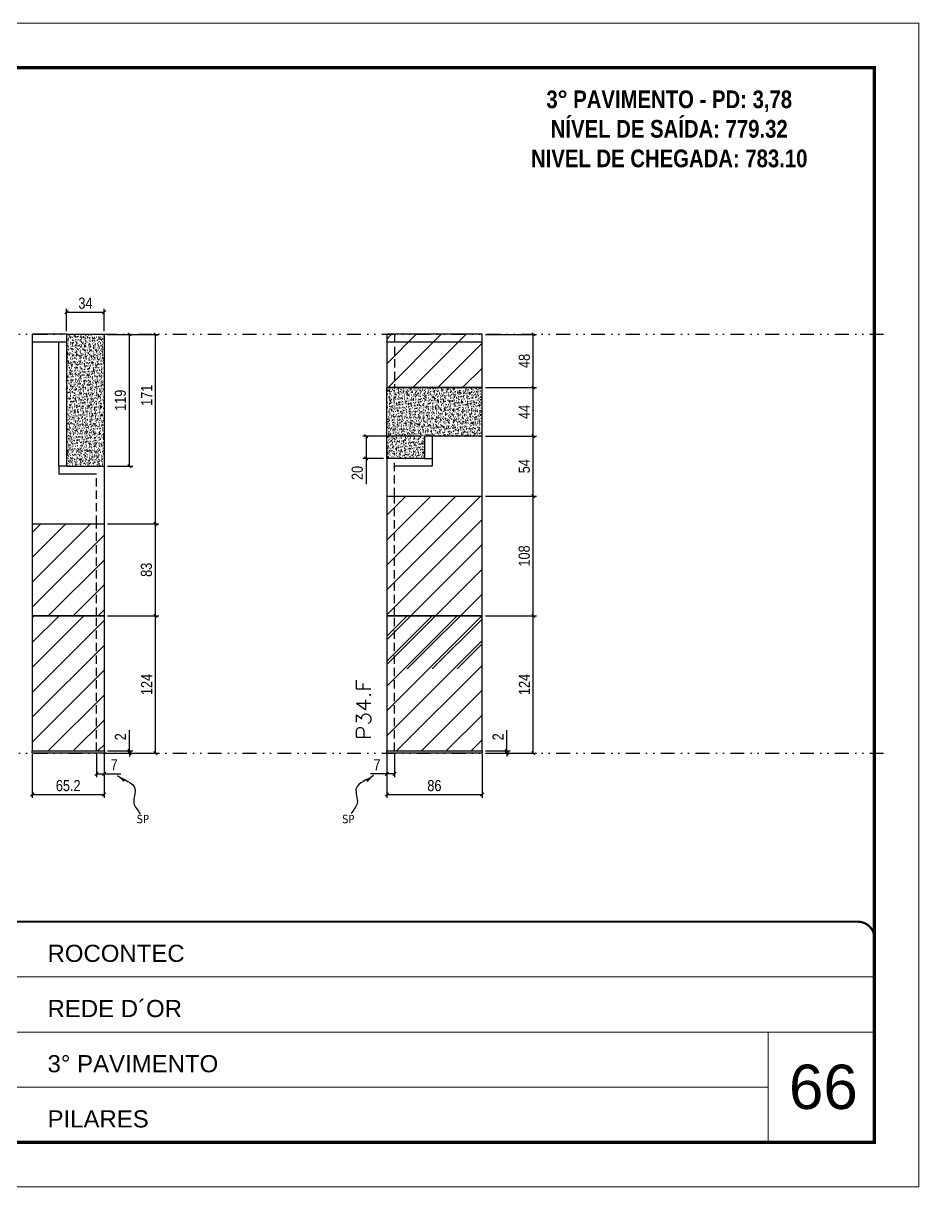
# Model space of a CAD drawing. Extents: x 2949 to 9203, y -16089 to 12527.
# Drawn here: x 5211 to 6019, y -6900 to -5850 of the extents above; entities that cross this region are included whole.
import ezdxf

# ---------------------------------------------------------------- set-up
doc = ezdxf.new("R2010")
doc.units = 0
for name, pattern in [('CONTINUO', [0]), ('DASHED', [0.75, 0.5, -0.25]), ('DIVIDE2', [0.625, 0.25, -0.125, 0, -0.125, 0, -0.125]), ('HIDDEN', [0.375, 0.25, -0.125])]:
    doc.linetypes.add(name, pattern=pattern)
for name, color, linetype, lineweight in [('CARIMBO', 255, 'Continuous', 9), ('Folhas', 255, 'Continuous', 9), ('Hachura', 251, 'Continuous', 9), ('SARRAFO DE PRESSAO', 251, 'DASHED', 9), ('Texto Seção', 7, 'Continuous', 15)]:
    doc.layers.add(name, color=color, linetype=linetype, lineweight=lineweight)
for name, color, linetype in [('COTA', 241, 'Continuous'), ('NOMENCLATURA', 7, 'Continuous'), ('Nível', 160, 'Continuous'), ('Painéis', 200, 'Continuous'), ('SARR_2.2x7', 40, 'Continuous'), ('Sarrafo de Pressão', 42, 'HIDDEN'), ('texto', 7, 'Continuous')]:
    doc.layers.add(name, color=color, linetype=linetype)
doc.styles.add('ARIAL', font='arial.ttf')
doc.styles.add('COTA TECNICA', font='techl___.ttf', dxfattribs={"height": 10})
doc.styles.add('COTA TECNICA-50', font='techl___.ttf', dxfattribs={"height": 10})
doc.styles.add('REGUA-120', font='ROMANS.shx', dxfattribs={"height": 15})
doc.styles.add('ROMANC', font='techb___.ttf', dxfattribs={"height": 2.5})
doc.styles.get("Standard").update_dxf_attribs({"font": 'arial.ttf'})
doc.dimstyles.new('COTA PAINEL-50', dxfattribs={"dimtxt": 10, "dimasz": 3, "dimexe": 3, "dimexo": 3, "dimgap": 3, "dimtad": 1, "dimdec": 1, "dimzin": 12, "dimdsep": 46, "dimtxsty": 'COTA TECNICA-50', "dimblk1": 'OBLIQUE', "dimblk2": 'OBLIQUE', "dimsah": 1, "dimcen": 0.9, "dimclrd": 4, "dimclre": 4, "dimclrt": 240, "dimadec": 1, "dimazin": 3, "dimtfac": 1, "dimtdec": 1, "dimtmove": 0, "dimatfit": 3, "dimfxl": 1, "dimtolj": 1, "dimtzin": 12, "dimarcsym": 0})
doc.dimstyles.new('PAINEL', dxfattribs={"dimtxt": 10, "dimasz": 3, "dimexe": 3, "dimexo": 3, "dimgap": 3, "dimtad": 1, "dimdec": 1, "dimzin": 12, "dimdsep": 46, "dimtxsty": 'COTA TECNICA', "dimblk1": 'OBLIQUE', "dimblk2": 'OBLIQUE', "dimsah": 1, "dimcen": 0.9, "dimclrd": 4, "dimclre": 4, "dimclrt": 240, "dimadec": 1, "dimazin": 3, "dimtfac": 1, "dimtdec": 1, "dimtmove": 0, "dimatfit": 3, "dimfxl": 1, "dimtolj": 1, "dimtzin": 12, "dimarcsym": 0})
doc.dimstyles.get("Standard").update_dxf_attribs({"dimtxt": 0.18, "dimasz": 0.18, "dimexe": 0.18, "dimexo": 0.0625, "dimgap": 0.09, "dimtad": 0, "dimtih": 1, "dimtoh": 1, "dimdec": 4, "dimzin": 0, "dimdsep": 46, "dimtxsty": 'Standard', "dimcen": 0.09, "dimadec": 0, "dimazin": 0, "dimtfac": 1, "dimtdec": 4, "dimtofl": 0, "dimtmove": 0, "dimatfit": 3, "dimfxl": 1, "dimtolj": 1, "dimtzin": 0, "dimarcsym": 0})
pattern_1 = [(45, (-126071.967, -35347.797), (-11.2253202, 11.2253202), [])]

# ---------------------------------------------------------------- blocks, each defined once
blk = doc.blocks.new('9999999999')
at = {"color": 30, "linetype": 'CONTINUO'}
for p, q in [((98564.6, 34379.6), (99584, 34379.6)), ((98564.6, 34329.8), (99488, 34329.8)), ((99584, 34329.8), (99488, 34329.8)), ((99488, 34329.8), (99488, 34230.2)), ((98564.6, 34280), (99488, 34280))]:
    blk.add_line(p, q, dxfattribs=at)
at = {"color": 30, "linetype": 'CONTINUO', "const_width": 2}
blk.add_lwpolyline([(99584, 34230.2), (99584, 34414.4, 0.414214), (99569, 34429.4), (98229, 34429.4, 0.414214), (98214, 34414.4), (98214, 34245.2, 0.414214), (98229, 34230.2), (99584, 34230.2)], format="xyb", dxfattribs=at)
at = {"layer": 'Folhas'}
blk.add_lwpolyline([(98139, 34190.2), (99624, 34190.2), (99624, 35240.2), (98139, 35240.2)], close=True, dxfattribs=at)
at = {"layer": 'Folhas', "color": 30, "const_width": 3}
blk.add_lwpolyline([(98214, 34230.2), (99584, 34230.2), (99584, 35200.2), (98214, 35200.2)], close=True, dxfattribs=at)
at = {"color": 7, "linetype": 'Continuous', "ltscale": 5, "style": 'ARIAL'}
for s, height, p in [('ROCONTEC', 15.48, (98837.7, 34393.1)), ('REDE D´OR', 15.48, (98837.7, 34343.3)), ('3° PAVIMENTO', 15.483, (98837.7, 34293.5)), ('PILARES', 15.48, (98837.7, 34243.7))]:
    blk.add_text(s, height=height, dxfattribs=at).set_placement(p)
blk = doc.blocks.new('_Oblique')
at = {"color": 0, "linetype": 'ByBlock', "lineweight": -2}
blk.add_line((-0.5, -0.5), (0.5, 0.5), dxfattribs=at)
blk = doc.blocks.new('*D1924')
at = {"layer": 'COTA', "color": 4, "lineweight": -2, "transparency": 16777216}
for p, q in [((5218.8, -6510.2), (5218.8, -6549.6)), ((5284, -6510.2), (5284, -6549.6)), ((5218.8, -6546.6), (5284, -6546.6))]:
    blk.add_line(p, q, dxfattribs=at)
at = {"layer": 'Defpoints', "color": 0, "transparency": 16777216}
for p in [(5218.8, -6507.2), (5284, -6507.2), (5284, -6546.6)]:
    blk.add_point(p, dxfattribs=at)
at = {"layer": 'COTA', "color": 4, "lineweight": -2, "transparency": 16777216, "xscale": 3, "yscale": 3, "zscale": 3, "rotation": 180}
blk.add_blockref('_Oblique', (5218.8, -6546.6), dxfattribs=at)
at = {"layer": 'COTA', "color": 4, "lineweight": -2, "transparency": 16777216, "xscale": 3, "yscale": 3, "zscale": 3}
blk.add_blockref('_Oblique', (5284, -6546.6), dxfattribs=at)
at = {"layer": 'COTA', "color": 240, "transparency": 16777216, "insert": (5251.4, -6538.5), "char_height": 10, "attachment_point": 5, "style": 'COTA TECNICA'}
blk.add_mtext('\\A1;65.2', dxfattribs=at)
blk = doc.blocks.new('*D1925')
at = {"layer": 'COTA', "color": 4, "lineweight": -2, "transparency": 16777216}
for p, q in [((5287, -6131.2), (5333.3, -6131.2)), ((5330.3, -6302.2), (5330.3, -6131.2)), ((5287, -6302.2), (5333.3, -6302.2))]:
    blk.add_line(p, q, dxfattribs=at)
at = {"layer": 'Defpoints', "color": 0, "transparency": 16777216}
for p in [(5284, -6131.2), (5330.3, -6131.2), (5284, -6302.2)]:
    blk.add_point(p, dxfattribs=at)
at = {"layer": 'COTA', "color": 4, "lineweight": -2, "transparency": 16777216, "xscale": 3, "yscale": 3, "zscale": 3}
for p, rotation in [((5330.3, -6131.2), 90), ((5330.3, -6302.2), 270)]:
    blk.add_blockref('_Oblique', p, dxfattribs=dict(at, rotation=rotation))
at = {"layer": 'COTA', "color": 240, "transparency": 16777216, "insert": (5322.2, -6186.2), "char_height": 10, "attachment_point": 5, "rotation": 90, "style": 'COTA TECNICA'}
blk.add_mtext('\\A1;171', dxfattribs=at)
blk = doc.blocks.new('*D1926')
at = {"layer": 'COTA', "color": 4, "lineweight": -2, "transparency": 16777216}
for p, q in [((5277, -6510.2), (5277, -6530.7)), ((5284, -6512.2), (5284, -6530.7)), ((5277, -6527.7), (5284, -6527.7)), ((5284, -6527.7), (5298.8, -6527.7))]:
    blk.add_line(p, q, dxfattribs=at)
at = {"layer": 'Defpoints', "color": 0, "transparency": 16777216}
for p in [(5277, -6507.2), (5284, -6509.2), (5284, -6527.7)]:
    blk.add_point(p, dxfattribs=at)
at = {"layer": 'COTA', "color": 4, "lineweight": -2, "transparency": 16777216, "xscale": 3, "yscale": 3, "zscale": 3, "rotation": 180}
blk.add_blockref('_Oblique', (5277, -6527.7), dxfattribs=at)
at = {"layer": 'COTA', "color": 4, "lineweight": -2, "transparency": 16777216, "xscale": 3, "yscale": 3, "zscale": 3}
blk.add_blockref('_Oblique', (5284, -6527.7), dxfattribs=at)
at = {"layer": 'COTA', "color": 240, "transparency": 16777216, "insert": (5292.9, -6519.6), "char_height": 10, "attachment_point": 5, "style": 'COTA TECNICA-50'}
blk.add_mtext('\\A1;7', dxfattribs=at)
blk = doc.blocks.new('*D1927')
at = {"layer": 'COTA', "color": 4, "lineweight": -2, "transparency": 16777216}
for p, q in [((5287, -6385.2), (5333.3, -6385.2)), ((5330.3, -6509.2), (5330.3, -6385.2)), ((5287, -6509.2), (5333.3, -6509.2))]:
    blk.add_line(p, q, dxfattribs=at)
at = {"layer": 'Defpoints', "color": 0, "transparency": 16777216}
for p in [(5284, -6385.2), (5330.3, -6385.2), (5284, -6509.2)]:
    blk.add_point(p, dxfattribs=at)
at = {"layer": 'COTA', "color": 4, "lineweight": -2, "transparency": 16777216, "xscale": 3, "yscale": 3, "zscale": 3}
for p, rotation in [((5330.3, -6385.2), 90), ((5330.3, -6509.2), 270)]:
    blk.add_blockref('_Oblique', p, dxfattribs=dict(at, rotation=rotation))
at = {"layer": 'COTA', "color": 240, "transparency": 16777216, "insert": (5322.2, -6447.2), "char_height": 10, "attachment_point": 5, "rotation": 90, "style": 'COTA TECNICA-50'}
blk.add_mtext('\\A1;124', dxfattribs=at)
blk = doc.blocks.new('*D1928')
at = {"layer": 'COTA', "color": 4, "lineweight": -2, "transparency": 16777216}
for p, q in [((5306.6, -6507.2), (5306.6, -6488.4)), ((5287, -6507.2), (5309.6, -6507.2)), ((5287, -6509.2), (5309.6, -6509.2)), ((5306.6, -6509.2), (5306.6, -6507.2)), ((5306.6, -6509.2), (5306.6, -6512.2))]:
    blk.add_line(p, q, dxfattribs=at)
at = {"layer": 'Defpoints', "color": 0, "transparency": 16777216}
for p in [(5284, -6507.2), (5284, -6509.2), (5306.6, -6509.2)]:
    blk.add_point(p, dxfattribs=at)
at = {"layer": 'COTA', "color": 4, "lineweight": -2, "transparency": 16777216, "xscale": 3, "yscale": 3, "zscale": 3}
for p, rotation in [((5306.6, -6507.2), 270), ((5306.6, -6509.2), 90)]:
    blk.add_blockref('_Oblique', p, dxfattribs=dict(at, rotation=rotation))
at = {"layer": 'COTA', "color": 240, "transparency": 16777216, "insert": (5298.6, -6494.4), "char_height": 10, "attachment_point": 5, "rotation": 90, "style": 'COTA TECNICA-50'}
blk.add_mtext('\\A1;2', dxfattribs=at)
blk = doc.blocks.new('*D1929')
at = {"layer": 'COTA', "color": 4, "linetype": 'ByBlock', "lineweight": -2, "transparency": 16777216}
for p, q in [((5287, -6302.2), (5333.3, -6302.2)), ((5330.3, -6385.2), (5330.3, -6302.2)), ((5287, -6385.2), (5333.3, -6385.2))]:
    blk.add_line(p, q, dxfattribs=at)
at = {"layer": 'Defpoints', "color": 0, "linetype": 'ByBlock', "transparency": 16777216}
for p in [(5284, -6302.2), (5330.3, -6302.2), (5284, -6385.2)]:
    blk.add_point(p, dxfattribs=at)
at = {"layer": 'COTA', "color": 4, "linetype": 'ByBlock', "lineweight": -2, "transparency": 16777216, "xscale": 3, "yscale": 3, "zscale": 3}
for p, rotation in [((5330.3, -6302.2), 90), ((5330.3, -6385.2), 270)]:
    blk.add_blockref('_Oblique', p, dxfattribs=dict(at, rotation=rotation))
at = {"layer": 'COTA', "color": 240, "linetype": 'ByBlock', "transparency": 16777216, "insert": (5322, -6343.7), "char_height": 10, "attachment_point": 5, "rotation": 90, "style": 'COTA TECNICA'}
blk.add_mtext('\\A1;83', dxfattribs=at)
blk = doc.blocks.new('*D1930')
at = {"layer": 'COTA', "color": 4, "lineweight": -2, "transparency": 16777216}
for p, q in [((5538.9, -6510.2), (5538.9, -6549.6)), ((5624.9, -6510.2), (5624.9, -6549.6)), ((5538.9, -6546.6), (5624.9, -6546.6))]:
    blk.add_line(p, q, dxfattribs=at)
at = {"layer": 'Defpoints', "color": 0, "transparency": 16777216}
for p in [(5538.9, -6507.2), (5624.9, -6507.2), (5624.9, -6546.6)]:
    blk.add_point(p, dxfattribs=at)
at = {"layer": 'COTA', "color": 4, "lineweight": -2, "transparency": 16777216, "xscale": 3, "yscale": 3, "zscale": 3, "rotation": 180}
blk.add_blockref('_Oblique', (5538.9, -6546.6), dxfattribs=at)
at = {"layer": 'COTA', "color": 4, "lineweight": -2, "transparency": 16777216, "xscale": 3, "yscale": 3, "zscale": 3}
blk.add_blockref('_Oblique', (5624.9, -6546.6), dxfattribs=at)
at = {"layer": 'COTA', "color": 240, "transparency": 16777216, "insert": (5581.9, -6538.5), "char_height": 10, "attachment_point": 5, "style": 'COTA TECNICA'}
blk.add_mtext('\\A1;86', dxfattribs=at)
blk = doc.blocks.new('*D1931')
at = {"layer": 'COTA', "color": 4, "lineweight": -2, "transparency": 16777216}
for p, q in [((5538.9, -6512.2), (5538.9, -6530.7)), ((5545.9, -6510.2), (5545.9, -6530.7)), ((5538.9, -6527.7), (5524.2, -6527.7)), ((5545.9, -6527.7), (5538.9, -6527.7))]:
    blk.add_line(p, q, dxfattribs=at)
at = {"layer": 'Defpoints', "color": 0, "transparency": 16777216}
for p in [(5538.9, -6509.2), (5545.9, -6507.2), (5538.9, -6527.7)]:
    blk.add_point(p, dxfattribs=at)
at = {"layer": 'COTA', "color": 4, "lineweight": -2, "transparency": 16777216, "xscale": 3, "yscale": 3, "zscale": 3, "rotation": 180}
blk.add_blockref('_Oblique', (5538.9, -6527.7), dxfattribs=at)
at = {"layer": 'COTA', "color": 4, "lineweight": -2, "transparency": 16777216, "xscale": 3, "yscale": 3, "zscale": 3}
blk.add_blockref('_Oblique', (5545.9, -6527.7), dxfattribs=at)
at = {"layer": 'COTA', "color": 240, "transparency": 16777216, "insert": (5530.1, -6519.6), "char_height": 10, "attachment_point": 5, "style": 'COTA TECNICA-50'}
blk.add_mtext('\\A1;7', dxfattribs=at)
blk = doc.blocks.new('*D1932')
at = {"layer": 'COTA', "color": 4, "lineweight": -2, "transparency": 16777216}
for p, q in [((5627.9, -6385.2), (5674.2, -6385.2)), ((5671.2, -6509.2), (5671.2, -6385.2)), ((5627.9, -6509.2), (5674.2, -6509.2))]:
    blk.add_line(p, q, dxfattribs=at)
at = {"layer": 'Defpoints', "color": 0, "transparency": 16777216}
for p in [(5624.9, -6385.2), (5671.2, -6385.2), (5624.9, -6509.2)]:
    blk.add_point(p, dxfattribs=at)
at = {"layer": 'COTA', "color": 4, "lineweight": -2, "transparency": 16777216, "xscale": 3, "yscale": 3, "zscale": 3}
for p, rotation in [((5671.2, -6385.2), 90), ((5671.2, -6509.2), 270)]:
    blk.add_blockref('_Oblique', p, dxfattribs=dict(at, rotation=rotation))
at = {"layer": 'COTA', "color": 240, "transparency": 16777216, "insert": (5663.1, -6447.2), "char_height": 10, "attachment_point": 5, "rotation": 90, "style": 'COTA TECNICA-50'}
blk.add_mtext('\\A1;124', dxfattribs=at)
blk = doc.blocks.new('*D1933')
at = {"layer": 'COTA', "color": 4, "lineweight": -2, "transparency": 16777216}
for p, q in [((5647.4, -6507.2), (5647.4, -6488.4)), ((5627.9, -6507.2), (5650.4, -6507.2)), ((5627.9, -6509.2), (5650.4, -6509.2)), ((5647.4, -6509.2), (5647.4, -6507.2)), ((5647.4, -6509.2), (5647.4, -6512.2))]:
    blk.add_line(p, q, dxfattribs=at)
at = {"layer": 'Defpoints', "color": 0, "transparency": 16777216}
for p in [(5624.9, -6507.2), (5624.9, -6509.2), (5647.4, -6509.2)]:
    blk.add_point(p, dxfattribs=at)
at = {"layer": 'COTA', "color": 4, "lineweight": -2, "transparency": 16777216, "xscale": 3, "yscale": 3, "zscale": 3}
for p, rotation in [((5647.4, -6507.2), 270), ((5647.4, -6509.2), 90)]:
    blk.add_blockref('_Oblique', p, dxfattribs=dict(at, rotation=rotation))
at = {"layer": 'COTA', "color": 240, "transparency": 16777216, "insert": (5639.4, -6494.4), "char_height": 10, "attachment_point": 5, "rotation": 90, "style": 'COTA TECNICA-50'}
blk.add_mtext('\\A1;2', dxfattribs=at)
blk = doc.blocks.new('*D1934')
at = {"layer": 'COTA', "color": 4, "linetype": 'ByBlock', "lineweight": -2, "transparency": 16777216}
for p, q in [((5287, -6131.2), (5309.6, -6131.2)), ((5306.6, -6250.2), (5306.6, -6131.2)), ((5287, -6250.2), (5309.6, -6250.2))]:
    blk.add_line(p, q, dxfattribs=at)
at = {"layer": 'Defpoints', "color": 0, "linetype": 'ByBlock', "transparency": 16777216}
for p in [(5284, -6131.2), (5306.6, -6131.2), (5284, -6250.2)]:
    blk.add_point(p, dxfattribs=at)
at = {"layer": 'COTA', "color": 4, "linetype": 'ByBlock', "lineweight": -2, "transparency": 16777216, "xscale": 3, "yscale": 3, "zscale": 3}
for p, rotation in [((5306.6, -6131.2), 90), ((5306.6, -6250.2), 270)]:
    blk.add_blockref('_Oblique', p, dxfattribs=dict(at, rotation=rotation))
at = {"layer": 'COTA', "color": 240, "linetype": 'ByBlock', "transparency": 16777216, "insert": (5298.5, -6190.7), "char_height": 10, "attachment_point": 5, "rotation": 90, "style": 'COTA TECNICA'}
blk.add_mtext('\\A1;119', dxfattribs=at)
blk = doc.blocks.new('*D1937')
at = {"layer": 'COTA', "color": 4, "linetype": 'ByBlock', "lineweight": -2, "transparency": 16777216}
for p, q in [((5627.9, -6277.2), (5674.2, -6277.2)), ((5671.2, -6385.2), (5671.2, -6277.2)), ((5627.9, -6385.2), (5674.2, -6385.2))]:
    blk.add_line(p, q, dxfattribs=at)
at = {"layer": 'Defpoints', "color": 0, "linetype": 'ByBlock', "transparency": 16777216}
for p in [(5624.9, -6277.2), (5671.2, -6277.2), (5624.9, -6385.2)]:
    blk.add_point(p, dxfattribs=at)
at = {"layer": 'COTA', "color": 4, "linetype": 'ByBlock', "lineweight": -2, "transparency": 16777216, "xscale": 3, "yscale": 3, "zscale": 3}
for p, rotation in [((5671.2, -6277.2), 90), ((5671.2, -6385.2), 270)]:
    blk.add_blockref('_Oblique', p, dxfattribs=dict(at, rotation=rotation))
at = {"layer": 'COTA', "color": 240, "linetype": 'ByBlock', "transparency": 16777216, "insert": (5663, -6331.2), "char_height": 10, "attachment_point": 5, "rotation": 90, "style": 'COTA TECNICA'}
blk.add_mtext('\\A1;108', dxfattribs=at)
blk = doc.blocks.new('*D1944')
at = {"layer": 'COTA', "color": 4, "linetype": 'ByBlock', "lineweight": -2, "transparency": 16777216}
for p, q in [((5627.9, -6223.2), (5674.2, -6223.2)), ((5671.2, -6277.2), (5671.2, -6223.2)), ((5627.9, -6277.2), (5674.2, -6277.2))]:
    blk.add_line(p, q, dxfattribs=at)
at = {"layer": 'Defpoints', "color": 0, "linetype": 'ByBlock', "transparency": 16777216}
for p in [(5624.9, -6223.2), (5671.2, -6223.2), (5624.9, -6277.2)]:
    blk.add_point(p, dxfattribs=at)
at = {"layer": 'COTA', "color": 4, "linetype": 'ByBlock', "lineweight": -2, "transparency": 16777216, "xscale": 3, "yscale": 3, "zscale": 3}
for p, rotation in [((5671.2, -6223.2), 90), ((5671.2, -6277.2), 270)]:
    blk.add_blockref('_Oblique', p, dxfattribs=dict(at, rotation=rotation))
at = {"layer": 'COTA', "color": 240, "linetype": 'ByBlock', "transparency": 16777216, "insert": (5663.1, -6250.2), "char_height": 10, "attachment_point": 5, "rotation": 90, "style": 'COTA TECNICA'}
blk.add_mtext('\\A1;54', dxfattribs=at)
blk = doc.blocks.new('*D1945')
at = {"layer": 'COTA', "color": 4, "lineweight": -2, "transparency": 16777216}
for p, q in [((5569.9, -6223.2), (5517.4, -6223.2)), ((5520.4, -6223.2), (5520.4, -6243.2)), ((5535.9, -6243.2), (5517.4, -6243.2)), ((5520.4, -6243.2), (5520.4, -6266.4))]:
    blk.add_line(p, q, dxfattribs=at)
at = {"layer": 'Defpoints', "color": 0, "transparency": 16777216}
for p in [(5572.9, -6223.2), (5520.4, -6243.2), (5538.9, -6243.2)]:
    blk.add_point(p, dxfattribs=at)
at = {"layer": 'COTA', "color": 4, "lineweight": -2, "transparency": 16777216, "xscale": 3, "yscale": 3, "zscale": 3}
for p, rotation in [((5520.4, -6223.2), 90), ((5520.4, -6243.2), 270)]:
    blk.add_blockref('_Oblique', p, dxfattribs=dict(at, rotation=rotation))
at = {"layer": 'COTA', "color": 240, "transparency": 16777216, "insert": (5512.3, -6256.3), "char_height": 10, "attachment_point": 5, "rotation": 90, "style": 'COTA TECNICA'}
blk.add_mtext('\\A1;20', dxfattribs=at)
blk = doc.blocks.new('*D2435')
at = {"layer": 'COTA', "color": 4, "lineweight": -2, "transparency": 16777216}
for p, q in [((5627.9, -6179.2), (5674.2, -6179.2)), ((5671.2, -6223.2), (5671.2, -6179.2)), ((5627.9, -6223.2), (5674.2, -6223.2))]:
    blk.add_line(p, q, dxfattribs=at)
at = {"layer": 'Defpoints', "color": 0, "transparency": 16777216}
for p in [(5624.9, -6179.2), (5671.2, -6179.2), (5624.9, -6223.2)]:
    blk.add_point(p, dxfattribs=at)
at = {"layer": 'COTA', "color": 4, "lineweight": -2, "transparency": 16777216, "xscale": 3, "yscale": 3, "zscale": 3}
for p, rotation in [((5671.2, -6179.2), 90), ((5671.2, -6223.2), 270)]:
    blk.add_blockref('_Oblique', p, dxfattribs=dict(at, rotation=rotation))
at = {"layer": 'COTA', "color": 240, "transparency": 16777216, "insert": (5663.1, -6201.2), "char_height": 10, "attachment_point": 5, "rotation": 90, "style": 'COTA TECNICA-50'}
blk.add_mtext('\\A1;44', dxfattribs=at)
blk = doc.blocks.new('*D2532')
at = {"layer": 'COTA', "color": 4, "lineweight": -2, "transparency": 16777216}
for p, q in [((5250, -6128.2), (5250, -6108.3)), ((5284, -6128.2), (5284, -6108.3)), ((5250, -6111.3), (5284, -6111.3))]:
    blk.add_line(p, q, dxfattribs=at)
at = {"layer": 'Defpoints', "color": 0, "transparency": 16777216}
for p in [(5284, -6111.3), (5250, -6131.2), (5284, -6131.2)]:
    blk.add_point(p, dxfattribs=at)
at = {"layer": 'COTA', "color": 4, "lineweight": -2, "transparency": 16777216, "xscale": 3, "yscale": 3, "zscale": 3, "rotation": 180}
blk.add_blockref('_Oblique', (5250, -6111.3), dxfattribs=at)
at = {"layer": 'COTA', "color": 4, "lineweight": -2, "transparency": 16777216, "xscale": 3, "yscale": 3, "zscale": 3}
blk.add_blockref('_Oblique', (5284, -6111.3), dxfattribs=at)
at = {"layer": 'COTA', "color": 240, "transparency": 16777216, "insert": (5267, -6103.1), "char_height": 10, "attachment_point": 5, "style": 'COTA TECNICA-50'}
blk.add_mtext('\\A1;34', dxfattribs=at)
blk = doc.blocks.new('*D2533')
at = {"layer": 'COTA', "color": 4, "lineweight": -2, "transparency": 16777216}
for p, q in [((5627.9, -6131.2), (5674.2, -6131.2)), ((5671.2, -6179.2), (5671.2, -6131.2)), ((5627.9, -6179.2), (5674.2, -6179.2))]:
    blk.add_line(p, q, dxfattribs=at)
at = {"layer": 'Defpoints', "color": 0, "transparency": 16777216}
for p in [(5624.9, -6131.2), (5671.2, -6131.2), (5624.9, -6179.2)]:
    blk.add_point(p, dxfattribs=at)
at = {"layer": 'COTA', "color": 4, "lineweight": -2, "transparency": 16777216, "xscale": 3, "yscale": 3, "zscale": 3}
for p, rotation in [((5671.2, -6131.2), 90), ((5671.2, -6179.2), 270)]:
    blk.add_blockref('_Oblique', p, dxfattribs=dict(at, rotation=rotation))
at = {"layer": 'COTA', "color": 240, "transparency": 16777216, "insert": (5663.1, -6155.2), "char_height": 10, "attachment_point": 5, "rotation": 90, "style": 'COTA TECNICA-50'}
blk.add_mtext('\\A1;48', dxfattribs=at)

msp = doc.modelspace()

# ---------------------------------------------------------------- hatches: boundary and pattern name
at = {"layer": 'COTA', "linetype": 'ByBlock'}
h = msp.add_hatch(dxfattribs=at)
h.set_pattern_fill('AR-CONC', color=256, scale=0.03)
h.set_pattern_definition([(50, (-126071.9665, -35403.7967), (5.46554007, -0.47817257), [0.5715, -6.2865]), (355, (-126071.9665, -35403.7967), (-1.05730264, 5.73170536), [0.4572, -5.02921753]), (100.4514447, (-126071.511, -35403.8366), (4.40823741, 5.25353256), [0.48570026, -5.34270734]), (46.1842, (-126071.9665, -35402.273), (8.13237123, -1.26126984), [0.85725, -9.42975]), (96.6355576, (-126071.289, -35402.378), (7.122124, 7.42278374), [0.7285507, -8.01406824]), (351.184151, (-126071.9665, -35402.273), (7.122124, 7.42278374), [0.685799, -7.54379196]), (21, (-126071.2045, -35402.6537), (4.54843174, -3.06795595), [0.5715, -6.2865]), (326, (-126071.2045, -35402.6537), (1.85406085, 5.52563898), [0.4572, -5.0292]), (71.451445, (-126070.8255, -35402.9094), (6.40249258, 2.45768307), [0.48570026, -5.34269813]), (37.5, (-126071.9665, -35403.7967), (0.092658098, 2.536651166), [0, -4.96824, 0, -5.1054, 0, -5.04825]), (7.5, (-126071.9665, -35403.7967), (2.004589875, 3.005417245), [0, -2.91084, 0, -4.85394, 0, -1.92405]), (327.5, (-126073.6658, -35403.7967), (4.067717855, -0.17186232), [0, -1.905, 0, -5.9436, 0, -7.8867]), (317.5, (-126074.4278, -35403.7967), (4.44387544, 0.76279473), [0, -2.4765, 0, -3.94716, 0, -5.6007])])
h.paths.add_polyline_path([(5284.04, -6131.18), (5250.04, -6131.18)], flags=17)
h.paths.add_polyline_path([(5250.04, -6131.18), (5250.04, -6250.18), (5284.04, -6250.18), (5284.04, -6131.18)])
h = msp.add_hatch(dxfattribs=at)
h.set_pattern_fill('AR-CONC', color=256, scale=0.03)
h.set_pattern_definition([(50, (0, 3415.7253), (5.46554, -0.4781726), [0.5715, -6.2865]), (355, (0, 3415.7253), (-1.0573026, 5.7317054), [0.4572, -5.0292175]), (100.451445, (0.4555, 3415.6855), (4.4082374, 5.2535326), [0.4857003, -5.3427073]), (46.1842, (0, 3417.249), (8.1323712, -1.26127), [0.85725, -9.42975]), (96.63556, (0.678, 3417.144), (7.122124, 7.422784), [0.728551, -8.014068]), (351.18415, (0, 3417.249), (7.122124, 7.422784), [0.685799, -7.543792]), (21, (0.762, 3416.8683), (4.5484317, -3.067956), [0.5715, -6.2865]), (326, (0.762, 3416.8683), (1.8540609, 5.525639), [0.4572, -5.0292]), (71.451445, (1.141, 3416.6127), (6.4024926, 2.457683), [0.4857003, -5.342698]), (37.5, (0, 3415.7253), (0.0926581, 2.53665117), [0, -4.96824, 0, -5.1054, 0, -5.04825]), (7.5, (0, 3415.7253), (2.0045899, 3.00541724), [0, -2.91084, 0, -4.85394, 0, -1.92405]), (327.5, (-1.6993, 3415.7253), (4.06771786, -0.17186232), [0, -1.905, 0, -5.9436, 0, -7.8867]), (317.5, (-2.4613, 3415.7253), (4.4438754, 0.7627947), [0, -2.4765, 0, -3.94716, 0, -5.6007])])
h.paths.add_polyline_path([(5624.92, -6223.18), (5624.92, -6179.18), (5538.92, -6179.18), (5538.92, -6243.18), (5572.92, -6243.18), (5572.92, -6223.18)])
at = {"layer": 'Hachura', "linetype": 'ByBlock'}
h = msp.add_hatch(dxfattribs=at)
h.set_pattern_fill('ANSI31', color=256, scale=5)
h.paths.add_polyline_path([(5624.92, -6131.18), (5538.92, -6131.18), (5538.92, -6179.18), (5624.92, -6179.18)])
h = msp.add_hatch(dxfattribs=at)
h.set_pattern_fill('ANSI31', color=256, scale=5)
h.set_pattern_definition([(45, (-126071.967, -35395.797), (-11.2253202, 11.2253202), [])])
h.paths.add_polyline_path([(5624.92, -6277.18), (5538.92, -6277.18), (5538.92, -6433.18), (5624.92, -6433.18)])
h = msp.add_hatch(dxfattribs=at)
h.set_pattern_fill('ANSI31', color=256, scale=5)
h.set_pattern_definition([(45, (0, 3445.725), (-11.22532, 11.22532), [])])
h.paths.add_polyline_path([(5218.84, -6385.18), (5284.04, -6385.18), (5284.04, -6302.18), (5218.84, -6302.18)])
h = msp.add_hatch(dxfattribs=at)
h.set_pattern_fill('ANSI31', color=256, scale=5)
h.set_pattern_definition(pattern_1)
h.paths.add_polyline_path([(5284.04, -6385.18), (5218.84, -6385.18), (5218.84, -6507.18), (5284.04, -6507.18)])
h = msp.add_hatch(dxfattribs=at)
h.set_pattern_fill('ANSI31', color=256, scale=5)
h.set_pattern_definition(pattern_1)
h.paths.add_polyline_path([(5624.92, -6385.18), (5538.92, -6385.18), (5538.92, -6507.18), (5624.92, -6507.18)])

# ---------------------------------------------------------------- linework, layer by layer
at = {"layer": 'COTA', "linetype": 'ByBlock'}
for p, q in [((5250.04, -6131.18), (5284.04, -6131.18)), ((5284.04, -6250.18), (5284.04, -6131.18)), ((5538.92, -6243.18), (5538.92, -6179.18)), ((5624.92, -6179.18), (5538.92, -6179.18)), ((5624.92, -6223.18), (5624.92, -6179.18))]:
    msp.add_line(p, q, dxfattribs=at)
at = {"layer": 'Nível', "color": 4, "linetype": 'DIVIDE2', "ltscale": 50}
for p, q in [((4622.53, -6131.18), (5992.53, -6131.18)), ((4622.53, -6509.18), (5992.53, -6509.18))]:
    msp.add_line(p, q, dxfattribs=at)
at = {"layer": 'Painéis'}
for p, q in [((5250.04, -6131.18), (5218.84, -6131.18)), ((5218.84, -6131.18), (5218.84, -6302.18)), ((5250.04, -6250.18), (5250.04, -6131.18)), ((5624.92, -6131.18), (5538.92, -6131.18)), ((5538.92, -6131.18), (5538.92, -6179.18)), ((5624.92, -6179.18), (5624.92, -6131.18)), ((5538.92, -6179.18), (5624.92, -6179.18)), ((5624.92, -6223.18), (5572.92, -6223.18)), ((5572.92, -6223.18), (5572.92, -6243.18)), ((5624.92, -6385.18), (5624.92, -6223.18)), ((5538.92, -6243.18), (5538.92, -6385.18)), ((5572.92, -6243.18), (5538.92, -6243.18)), ((5250.04, -6250.18), (5284.04, -6250.18)), ((5284.04, -6302.18), (5284.04, -6250.18)), ((5538.92, -6277.18), (5624.92, -6277.18)), ((5218.84, -6302.18), (5218.84, -6385.18)), ((5218.84, -6302.18), (5284.04, -6302.18)), ((5218.84, -6302.18), (5284.04, -6302.18)), ((5284.04, -6385.18), (5284.04, -6302.18)), ((5218.84, -6385.18), (5284.04, -6385.18)), ((5538.92, -6385.18), (5624.92, -6385.18))]:
    msp.add_line(p, q, dxfattribs=at)
for points in [[(5218.84, -6507.18), (5284.04, -6507.18), (5284.04, -6385.18), (5218.84, -6385.18)], [(5538.92, -6507.18), (5624.92, -6507.18), (5624.92, -6385.18), (5538.92, -6385.18)], [(5218.84, -6507.18), (5284.04, -6507.18), (5284.04, -6509.18), (5218.84, -6509.18)], [(5538.92, -6507.18), (5624.92, -6507.18), (5624.92, -6509.18), (5538.92, -6509.18)]]:
    msp.add_lwpolyline(points, close=True, dxfattribs=at)
at = {"layer": 'SARR_2.2x7'}
for p, q in [((5250.04, -6138.18), (5218.84, -6138.18)), ((5243.04, -6250.18), (5243.04, -6138.18)), ((5624.92, -6138.18), (5538.92, -6138.18)), ((5579.92, -6223.18), (5579.92, -6243.18)), ((5572.92, -6243.18), (5579.92, -6243.18)), ((5579.92, -6243.18), (5579.92, -6250.18)), ((5250.04, -6250.18), (5243.04, -6250.18)), ((5243.04, -6250.18), (5243.04, -6257.18)), ((5243.04, -6257.18), (5277.04, -6257.18)), ((5579.92, -6250.18), (5545.92, -6250.18))]:
    msp.add_line(p, q, dxfattribs=at)
at = {"layer": 'Sarrafo de Pressão', "ltscale": 30}
for p, q in [((5545.92, -6131.18), (5545.92, -6179.18)), ((5545.92, -6277.18), (5545.92, -6243.18)), ((5277.04, -6302.18), (5277.04, -6257.18)), ((5545.92, -6385.18), (5545.92, -6277.18)), ((5277.04, -6385.18), (5277.04, -6302.18)), ((5277.04, -6507.18), (5277.04, -6385.18)), ((5545.92, -6507.18), (5545.92, -6385.18))]:
    msp.add_line(p, q, dxfattribs=at)

# ---------------------------------------------------------------- block references
at = {"layer": 'SARRAFO DE PRESSAO', "color": 6, "linetype": 'ByBlock'}
msp.add_blockref('9999999999', (-93604.94, -41090.67), dxfattribs=at)

# ---------------------------------------------------------------- texts
at = {"layer": 'CARIMBO', "style": 'ARIAL'}
msp.add_text('66', height=40, dxfattribs=at).set_placement((5901.89, -6830.32))
at = {"layer": 'NOMENCLATURA', "color": 2, "insert": (5793.86, -5884.41), "char_height": 16, "attachment_point": 2, "style": 'ROMANC'}
msp.add_mtext_dynamic_manual_height_columns('\\P3° PAVIMENTO - PD: 3,78\\PNÍVEL DE SAÍDA: 779.32\\PNIVEL DE CHEGADA: 783.10', width=300.2766, gutter_width=1, heights=[0], dxfattribs=at)
at = {"layer": 'texto', "color": 0, "char_height": 7.5, "attachment_point": 5}
for insert in [(5318.81, -6568.68), (5504.15, -6568.68)]:
    msp.add_mtext('{\\fTahoma|b0|i0|c0|p34;\\C4;SP}', dxfattribs=dict(at, insert=insert))
at = {"layer": 'Texto Seção', "style": 'REGUA-120', "width": 1.1}
msp.add_text('P34.F', height=13, rotation=90, dxfattribs=at).set_placement((5524.46, -6497.12))

# ---------------------------------------------------------------- dimensions: what is measured, and where the dimension line sits
at = {"layer": 'COTA'}
for base, p1, p2, picture, middle in [((5284.04, -6111.33), (5250.04, -6131.18), (5284.04, -6131.18), '*D2532', (5267.04, -6103.11)), ((5284.04, -6527.69), (5277.04, -6507.18), (5284.04, -6509.18), '*D1926', (5292.9, -6519.62))]:
    dim = msp.add_linear_dim(base=base, p1=p1, p2=p2, dimstyle='COTA PAINEL-50', dxfattribs=at)
    dim.commit()
    dim.dimension.update_dxf_attribs({"geometry": picture, "text_midpoint": middle})
dim = msp.add_linear_dim(base=(5330.28, -6131.18), p1=(5284.04, -6302.18), p2=(5284.04, -6131.18), angle=90, dimstyle='PAINEL', override={"dimarcsym": 2}, dxfattribs=at)
dim.commit()
dim.dimension.update_dxf_attribs({"geometry": '*D1925', "text_midpoint": (5330.28, -6186.18), "dimtype": 160})
at = {"layer": 'COTA', "linetype": 'ByBlock'}
for base, p1, p2, picture, middle in [((5306.56, -6131.18), (5284.04, -6250.18), (5284.04, -6131.18), '*D1934', (5298.48, -6190.68)), ((5671.16, -6223.18), (5624.92, -6277.18), (5624.92, -6223.18), '*D1944', (5663.05, -6250.18)), ((5671.16, -6277.18), (5624.92, -6385.18), (5624.92, -6277.18), '*D1937', (5663.04, -6331.18)), ((5330.28, -6302.18), (5284.04, -6385.18), (5284.04, -6302.18), '*D1929', (5322.03, -6343.68))]:
    dim = msp.add_linear_dim(base=base, p1=p1, p2=p2, angle=90, dimstyle='PAINEL', dxfattribs=at)
    dim.commit()
    dim.dimension.update_dxf_attribs({"geometry": picture, "text_midpoint": middle})
at = {"layer": 'COTA'}
for base, p1, p2, angle, dimstyle, picture, middle in [((5671.16, -6131.18), (5624.92, -6179.18), (5624.92, -6131.18), 90, 'COTA PAINEL-50', '*D2533', (5663.07, -6155.18)), ((5671.16, -6179.18), (5624.92, -6223.18), (5624.92, -6179.18), 90, 'COTA PAINEL-50', '*D2435', (5663.09, -6201.18)), ((5520.44, -6243.18), (5572.92, -6223.18), (5538.92, -6243.18), 90, 'PAINEL', '*D1945', (5512.34, -6256.29)), ((5330.28, -6385.18), (5284.04, -6509.18), (5284.04, -6385.18), 90, 'COTA PAINEL-50', '*D1927', (5322.2, -6447.18)), ((5671.16, -6385.18), (5624.92, -6509.18), (5624.92, -6385.18), 90, 'COTA PAINEL-50', '*D1932', (5663.09, -6447.18)), ((5538.92, -6527.69), (5545.92, -6507.18), (5538.92, -6509.18), 180, 'COTA PAINEL-50', '*D1931', (5530.06, -6519.62))]:
    dim = msp.add_linear_dim(base=base, p1=p1, p2=p2, angle=angle, dimstyle=dimstyle, dxfattribs=at)
    dim.commit()
    dim.dimension.update_dxf_attribs({"geometry": picture, "text_midpoint": middle})
for base, p1, p2, picture, middle in [((5306.56, -6509.18), (5284.04, -6507.18), (5284.04, -6509.18), '*D1928', (5306.56, -6494.44)), ((5647.45, -6509.18), (5624.92, -6507.18), (5624.92, -6509.18), '*D1933', (5647.45, -6494.44))]:
    dim = msp.add_linear_dim(base=base, p1=p1, p2=p2, angle=90, dimstyle='COTA PAINEL-50', dxfattribs=at)
    dim.commit()
    dim.dimension.update_dxf_attribs({"geometry": picture, "text_midpoint": middle, "dimtype": 160})
for base, p1, p2, picture, middle in [((5284.04, -6546.64), (5218.84, -6507.18), (5284.04, -6507.18), '*D1924', (5251.44, -6538.53)), ((5624.92, -6546.64), (5538.92, -6507.18), (5624.92, -6507.18), '*D1930', (5581.92, -6538.51))]:
    dim = msp.add_linear_dim(base=base, p1=p1, p2=p2, dimstyle='PAINEL', override={"dimarcsym": 2}, dxfattribs=at)
    dim.commit()
    dim.dimension.update_dxf_attribs({"geometry": picture, "text_midpoint": middle})

# ---------------------------------------------------------------- leaders
at = {"layer": 'COTA', "path_type": 1}
for points in [[(5295.87, -6529.36), (5311.65, -6541.2), (5310.73, -6554.21), (5316.28, -6563.99)], [(5527.09, -6529.36), (5511.31, -6541.2), (5512.23, -6554.21), (5506.68, -6563.99)]]:
    msp.add_leader(points, dimstyle='Standard', override={"dimasz": 8}, dxfattribs=at)

doc.saveas('drawing.dxf')
